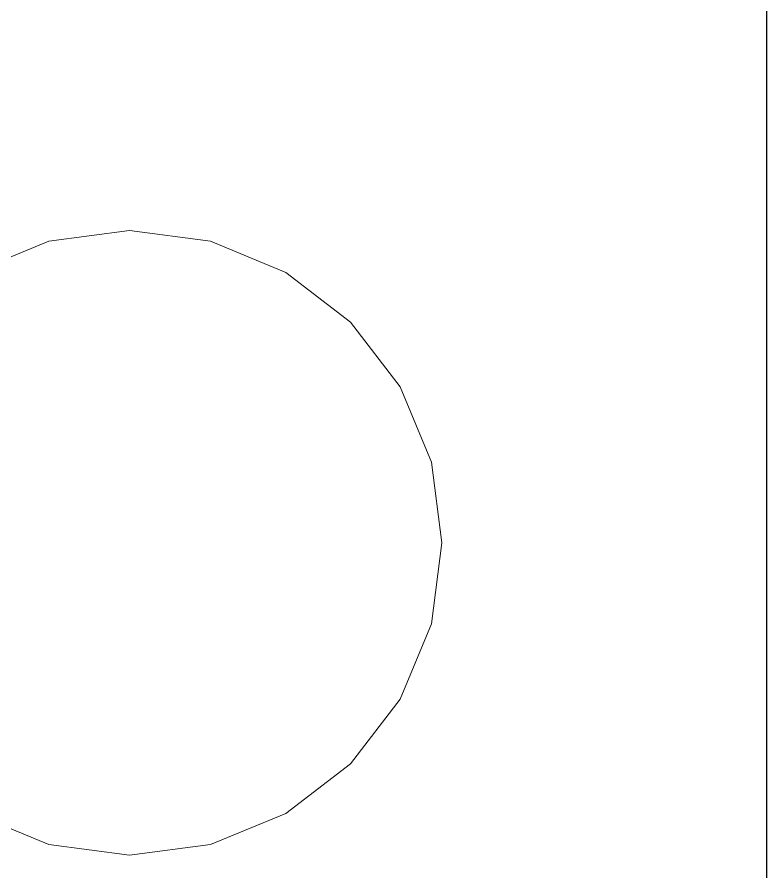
# Model space of a CAD drawing. Header units: millimetres. Extents: x -1 to 471, y -837 to 1.
# Drawn here: x 360 to 420, y -705.3 to -636.9 of the extents above; entities that cross this region are included whole.
import ezdxf

# ---------------------------------------------------------------- set-up
doc = ezdxf.new("R2010")
doc.units = ezdxf.units.MM
for name, color, linetype in [('IQ_200_2D', 1, 'Continuous'), ('IQ_200_3D', 1, 'Continuous'), ('IQ_204_3D', 7, 'Continuous')]:
    doc.layers.add(name, color=color, linetype=linetype)

msp = doc.modelspace()

# ---------------------------------------------------------------- linework, layer by layer
at = {"layer": 'IQ_200_2D'}
msp.add_line((420, -756.456), (420, -274.419), dxfattribs=at)
at = {"layer": 'IQ_200_3D', "linetype": 'Continuous', "lineweight": 5}
for points, invisible_edges in [([(70, -291.935, 1140.869), (50, -715.524, 1140.869), (110, -715.524, 1140.869), (360, -715.524, 1140.869)], 13), ([(70, -291.935, 926), (420, -715.524, 926), (50, -715.524, 926), (50, -291.935, 926)], 1), ([(400, -291.935, 1140.869), (70, -291.935, 1140.869), (360, -715.524, 1140.869)], 15), ([(400, -291.935, 926), (420, -291.935, 926), (420, -715.524, 926), (70, -291.935, 926)], 12), ([(400, -291.935, 1140.869), (360, -715.524, 1140.869), (420, -715.524, 1140.869), (420, -291.935, 1140.869)], 1)]:
    msp.add_3dface(points, dxfattribs=dict(at, invisible_edges=invisible_edges))
for points in [[(420, -715.524, 926), (420, -291.935, 926), (420, -291.935, 1140.869), (420, -715.524, 1140.869)], [(420, -722.478, 1141.959), (50, -722.478, 1141.959), (50, -298.771, 1141.959), (420, -298.771, 1141.959)], [(420, -298.771, 1147.918), (50, -298.771, 1147.918), (50, -722.478, 1147.918), (420, -722.478, 1147.918)], [(420, -722.478, 1141.959), (420, -298.771, 1141.959), (420, -298.771, 1147.918), (420, -722.478, 1147.918)]]:
    msp.add_3dface(points, dxfattribs=at)
at = {"layer": 'IQ_204_3D', "linetype": 'Continuous', "lineweight": 5}
for points, invisible_edges in [([(386.678, -661.322, 900), (344, -679, 900), (351.322, -661.322, 900), (369, -654, 900)], 15), ([(351.322, -661.322, 900), (356.5, -657.349, 900), (362.53, -654.852, 900), (369, -654, 900)], 8), ([(362.53, -654.852, 900), (362.53, -654.852, 926), (369, -654, 926), (369, -654, 900)], 5), ([(375.47, -654.852, 926), (375.47, -654.852, 900), (369, -654, 900), (369, -654, 926)], 5), ([(369, -654, 900), (375.47, -654.852, 900), (381.5, -657.349, 900), (386.678, -661.322, 900)], 8), ([(362.53, -654.852, 926), (362.53, -654.852, 900), (356.5, -657.349, 900), (356.5, -657.349, 926)], 5), ([(381.5, -657.349, 926), (381.5, -657.349, 900), (375.47, -654.852, 900), (375.47, -654.852, 926)], 5), ([(386.678, -661.322, 926), (386.678, -661.322, 900), (381.5, -657.349, 900), (381.5, -657.349, 926)], 5), ([(386.678, -661.322, 900), (381.5, -700.651, 900), (344, -679, 900)], 15), ([(394, -679, 900), (386.678, -696.678, 900), (381.5, -700.651, 900), (386.678, -661.322, 900)], 13), ([(390.651, -666.5, 926), (390.651, -666.5, 900), (386.678, -661.322, 900), (386.678, -661.322, 926)], 5), ([(386.678, -661.322, 900), (390.651, -666.5, 900), (393.148, -672.53, 900), (394, -679, 900)], 8), ([(393.148, -672.53, 926), (393.148, -672.53, 900), (390.651, -666.5, 900), (390.651, -666.5, 926)], 5), ([(394, -679, 926), (394, -679, 900), (393.148, -672.53, 900), (393.148, -672.53, 926)], 4), ([(381.5, -700.651, 900), (356.5, -700.651, 900), (344.852, -685.47, 900), (344, -679, 900)], 11), ([(394, -679, 900), (393.148, -685.47, 900), (390.651, -691.5, 900), (386.678, -696.678, 900)], 8), ([(393.148, -685.47, 926), (393.148, -685.47, 900), (394, -679, 900), (394, -679, 926)], 1), ([(390.651, -691.5, 926), (390.651, -691.5, 900), (393.148, -685.47, 900), (393.148, -685.47, 926)], 5), ([(386.678, -696.678, 926), (386.678, -696.678, 900), (390.651, -691.5, 900), (390.651, -691.5, 926)], 5), ([(381.5, -700.651, 926), (381.5, -700.651, 900), (386.678, -696.678, 900), (386.678, -696.678, 926)], 5), ([(356.5, -700.651, 926), (356.5, -700.651, 900), (362.53, -703.148, 900), (362.53, -703.148, 926)], 5), ([(369, -704, 900), (362.53, -703.148, 900), (356.5, -700.651, 900), (381.5, -700.651, 900)], 12), ([(381.5, -700.651, 900), (375.47, -703.148, 900), (369, -704, 900)], 12), ([(375.47, -703.148, 926), (375.47, -703.148, 900), (381.5, -700.651, 900), (381.5, -700.651, 926)], 5), ([(362.53, -703.148, 926), (362.53, -703.148, 900), (369, -704, 900), (369, -704, 926)], 5), ([(375.47, -703.148, 900), (375.47, -703.148, 926), (369, -704, 926), (369, -704, 900)], 5)]:
    msp.add_3dface(points, dxfattribs=dict(at, invisible_edges=invisible_edges))

doc.saveas('drawing.dxf')
